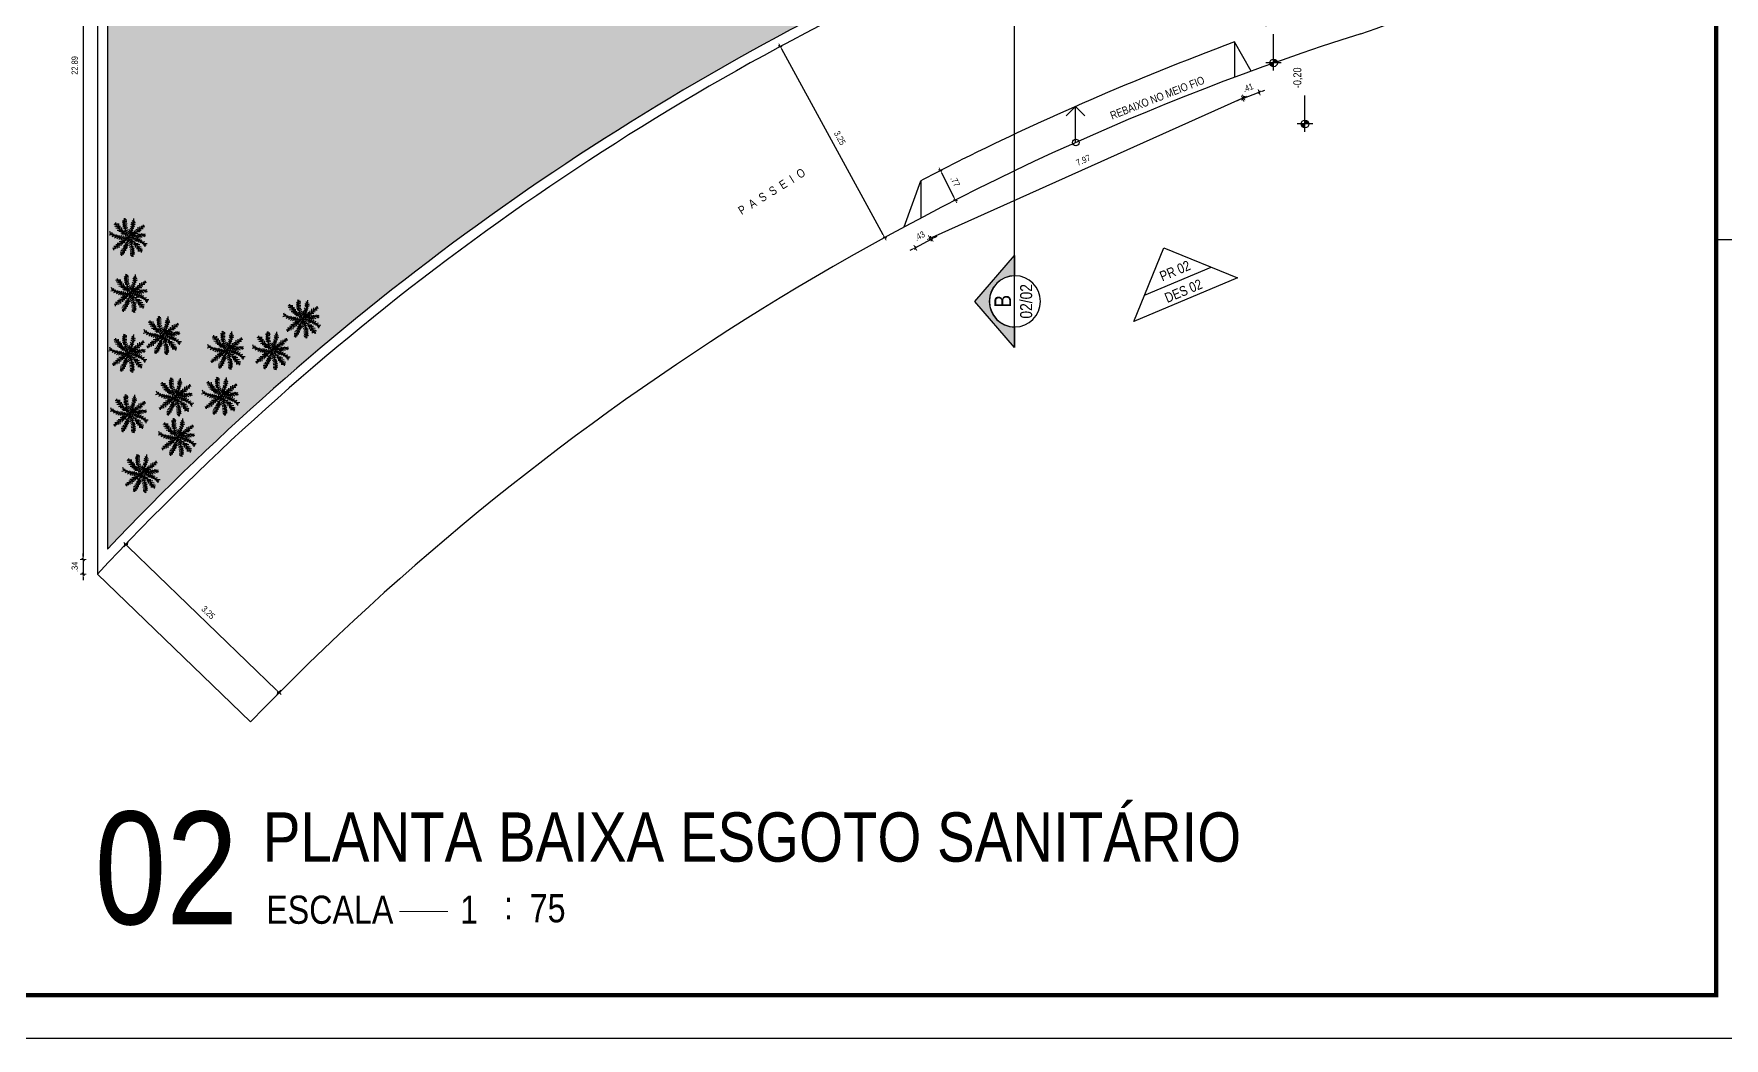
# Model space of a CAD drawing. Header units: millimetres. Extents: x 1904 to 2142, y -1319 to -1235.
# Drawn here: x 2042.48 to 2081.66, y -1319.02 to -1295.75 of the extents above; entities that cross this region are included whole.
import ezdxf
from ezdxf.enums import TextEntityAlignment as Align

# ---------------------------------------------------------------- set-up
doc = ezdxf.new("R2010")
doc.units = ezdxf.units.MM
doc.header["$LTSCALE"] = 30
doc.linetypes.add('CENTER', pattern=[2, 1.25, -0.25, 0.25, -0.25])
doc.linetypes.add('CONTINU', pattern=[0])
doc.layers.get('0').update_dxf_attribs({"linetype": 'CONTINUOUS'})
doc.layers.get('Defpoints').update_dxf_attribs({"linetype": 'CONTINUOUS'})
for name, color, linetype in [('arquitetura', 8, 'CONTINUOUS'), ('E-txt-g', 3, 'CONTINUOUS'), ('E-TXT-Y', 2, 'CONTINUOUS'), ('HIDROSSANITÁRIO', 8, 'CONTINUOUS'), ("LINHA - PROJETU'S", 1, 'CONTINUOUS'), ("PRANCHA - PROJETU'S", 7, 'CONTINUOUS'), ('VE', 118, 'CONTINUOUS')]:
    doc.layers.add(name, color=color, linetype=linetype)
for name, color, linetype, lineweight in [('E-Pen-C', 4, 'CONTINUOUS', 15), ('E-Pen-G', 3, 'CONTINUOUS', 30), ('E-Txt-W', 7, 'CONTINUOUS', 20)]:
    doc.layers.add(name, color=color, linetype=linetype, lineweight=lineweight)
doc.styles.add('ESC 1.100', font='ARIALN.TTF', dxfattribs={"height": 0.2})
doc.styles.add('F2', font='ARIALN.TTF')
doc.styles.add('REG60', font='romans.shx', dxfattribs={"width": 0.8, "height": 0.15})
doc.styles.add('REG80', font='romans.shx', dxfattribs={"width": 0.8, "height": 0.18})
doc.styles.add('SWIS 721 CN BT', font='swissc.ttf')
doc.dimstyles.new('DIMENSION-1', dxfattribs={"dimtxt": 0.145, "dimasz": 0.07, "dimexe": 1, "dimexo": 0, "dimgap": 0.12, "dimtad": 1, "dimzin": 7, "dimdsep": 46, "dimtxsty": 'F2', "dimblk1": 'TRACO', "dimblk2": 'TRACO', "dimsah": 1, "dimcen": 1, "dimse1": 1, "dimse2": 1, "dimclrd": 4, "dimclre": 256, "dimclrt": 4, "dimadec": 8, "dimazin": 0, "dimtfac": 1, "dimtix": 1, "dimtmove": 2, "dimatfit": 3, "dimldrblk": 'TRACO', "dimfxl": 1, "dimtolj": 1, "dimtzin": 0, "dimarcsym": 0})

# ---------------------------------------------------------------- blocks, each defined once
blk = doc.blocks.new('ADFSGASDFG')
at = {"layer": "PRANCHA - PROJETU'S", "color": 1}
blk.add_line((360.678, 47.946), (360.678, 107.346), dxfattribs=at)
at = {"layer": "PRANCHA - PROJETU'S", "color": 4, "const_width": 0.1}
blk.add_lwpolyline([(279.078, 106.346), (359.678, 106.346), (359.678, 48.946), (279.078, 48.946)], close=True, dxfattribs=at)
blk = doc.blocks.new('TRACO')
at = {"layer": 'E-Pen-C'}
for p, q in [((-1, 0), (1, 0)), ((0, 1), (0, -1))]:
    blk.add_line(p, q, dxfattribs=at)
at = {"layer": 'E-Pen-G'}
blk.add_line((-0.42, -0.42), (0.42, 0.42), dxfattribs=at)
blk = doc.blocks.new('*D145')
at = {"layer": 'arquitetura', "color": 4, "linetype": 'Continuous', "lineweight": -2}
blk.add_line((2043.626, -1285.109), (2043.626, -1307.862), dxfattribs=at)
at = {"layer": 'Defpoints', "color": 0, "linetype": 'Continuous'}
for p in [(2046.258, -1285.039), (2043.626, -1307.932), (2043.958, -1307.932)]:
    blk.add_point(p, dxfattribs=at)
at = {"layer": 'arquitetura', "color": 4, "linetype": 'Continuous', "lineweight": -2, "xscale": 0.07, "yscale": 0.07, "zscale": 0.07}
for p, rotation in [((2043.626, -1285.039), 90), ((2043.626, -1307.932), 270)]:
    blk.add_blockref('TRACO', p, dxfattribs=dict(at, rotation=rotation))
at = {"layer": 'arquitetura', "color": 4, "linetype": 'Continuous', "insert": (2043.432, -1296.486), "char_height": 0.145, "attachment_point": 5, "rotation": 90, "style": 'F2'}
blk.add_mtext('\\A1;22.89', dxfattribs=at)
blk = doc.blocks.new('*D146')
at = {"layer": 'arquitetura', "color": 4, "linetype": 'Continuous', "lineweight": -2}
for p, q in [((2043.626, -1307.862), (2043.626, -1307.792)), ((2043.626, -1307.932), (2043.626, -1308.269)), ((2043.626, -1308.339), (2043.626, -1308.409))]:
    blk.add_line(p, q, dxfattribs=at)
at = {"layer": 'Defpoints', "color": 0, "linetype": 'Continuous'}
for p in [(2043.958, -1307.932), (2043.626, -1308.269), (2043.958, -1308.269)]:
    blk.add_point(p, dxfattribs=at)
at = {"layer": 'arquitetura', "color": 4, "linetype": 'Continuous', "lineweight": -2, "xscale": 0.07, "yscale": 0.07, "zscale": 0.07}
for p, rotation in [((2043.626, -1307.932), 270), ((2043.626, -1308.269), 90)]:
    blk.add_blockref('TRACO', p, dxfattribs=dict(at, rotation=rotation))
at = {"layer": 'arquitetura', "color": 4, "linetype": 'Continuous', "insert": (2043.432, -1308.101), "char_height": 0.145, "attachment_point": 5, "rotation": 90, "style": 'F2'}
blk.add_mtext('\\A1;.34', dxfattribs=at)
blk = doc.blocks.new('*D166')
at = {"layer": 'arquitetura', "color": 4, "linetype": 'Continuous', "lineweight": -2}
blk.add_line((2044.669, -1307.635), (2048.111, -1310.961), dxfattribs=at)
at = {"layer": 'Defpoints', "color": 0, "linetype": 'Continuous'}
for p in [(2043.958, -1308.269), (2048.162, -1311.01), (2047.502, -1311.693)]:
    blk.add_point(p, dxfattribs=at)
at = {"layer": 'arquitetura', "color": 4, "linetype": 'Continuous', "lineweight": -2, "xscale": 0.07, "yscale": 0.07, "zscale": 0.07}
for p, rotation in [((2044.618, -1307.586), 135.983889733353), ((2048.162, -1311.01), 315.9838897333531)]:
    blk.add_blockref('TRACO', p, dxfattribs=dict(at, rotation=rotation))
at = {"layer": 'arquitetura', "color": 4, "linetype": 'Continuous', "insert": (2046.525, -1309.158), "char_height": 0.145, "attachment_point": 5, "rotation": 315.9839, "style": 'F2'}
blk.add_mtext('\\A1;3.25', dxfattribs=at)
blk = doc.blocks.new('TXT-AMB75')
at = {"layer": 'E-txt-g', "style": 'REG80', "width": 0.8, "flags": 8}
blk.add_attdef('TXT', text='', height=0.2, dxfattribs=at).set_placement((0.005, 0.296), align=Align.CENTER)
at = {"layer": 'E-Txt-W', "style": 'REG60', "width": 0.8, "flags": 8}
blk.add_attdef('TXT', text='', height=0.15, dxfattribs=at).set_placement((0.005, 0.027), align=Align.CENTER)
blk = doc.blocks.new('CHAVE CORTE-100')
blk.add_hatch(color=8).paths.add_polyline_path([(-2.567, 0), (-2.86, 0), (-2.198, 0.571), (-1.536, 0), (-1.83, 0, 0.987177)])
at = {"color": 2}
blk.add_line((-1.83, 0), (-2.567, 0), dxfattribs=at)
blk.add_lwpolyline([(-1.83, 0.001), (-1.536, 0), (-2.198, 0.571), (-2.86, 0), (-2.567, 0, -0.985586)], format="xyb", close=True, dxfattribs=at)
blk.add_circle((-2.199, -0.005), 0.368, dxfattribs=at)
at = {"color": 2, "style": 'F2'}
for tag, height, p in [('A', 0.24, (-2.199, 0.171)), ('01-02', 0.2, (-2.199, -0.127))]:
    blk.add_attdef(tag, text='', height=height, dxfattribs=at).set_placement(p, align=Align.MIDDLE_CENTER)
blk = doc.blocks.new('*D186')
at = {"layer": 'arquitetura', "color": 4, "linetype": 'Continuous', "lineweight": -2}
blk.add_line((2063.808, -1299.541), (2063.525, -1298.982), dxfattribs=at)
at = {"layer": 'Defpoints', "color": 0, "linetype": 'Continuous'}
for p in [(2063.494, -1298.919), (2063.704, -1298.813), (2064.05, -1299.497)]:
    blk.add_point(p, dxfattribs=at)
at = {"layer": 'arquitetura', "color": 4, "linetype": 'Continuous', "lineweight": -2, "xscale": 0.07, "yscale": 0.07, "zscale": 0.07}
for p, rotation in [((2063.494, -1298.919), 116.7965140598832), ((2063.839, -1299.604), 296.7965140598832)]:
    blk.add_blockref('TRACO', p, dxfattribs=dict(at, rotation=rotation))
at = {"layer": 'arquitetura', "color": 4, "linetype": 'Continuous', "insert": (2063.838, -1299.175), "char_height": 0.145, "attachment_point": 5, "rotation": 296.7965, "style": 'F2'}
blk.add_mtext('\\A1;.77', dxfattribs=at)
blk = doc.blocks.new('*D187')
at = {"layer": 'arquitetura', "color": 4, "linetype": 'Continuous', "lineweight": -2}
for p, q in [((2062.911, -1300.71), (2063.294, -1300.505)), ((2063.356, -1300.473), (2063.418, -1300.44)), ((2062.849, -1300.743), (2062.787, -1300.776))]:
    blk.add_line(p, q, dxfattribs=at)
at = {"layer": 'Defpoints', "color": 0, "linetype": 'Continuous'}
for p in [(2063.036, -1300.021), (2062.653, -1300.226), (2063.294, -1300.505)]:
    blk.add_point(p, dxfattribs=at)
at = {"layer": 'arquitetura', "color": 4, "linetype": 'Continuous', "lineweight": -2, "xscale": 0.07, "yscale": 0.07, "zscale": 0.07}
for p, rotation in [((2063.294, -1300.505), 208.0572844757816), ((2062.911, -1300.71), 28.05728447578161)]:
    blk.add_blockref('TRACO', p, dxfattribs=dict(at, rotation=rotation))
at = {"layer": 'arquitetura', "color": 4, "linetype": 'Continuous', "insert": (2063.011, -1300.436), "char_height": 0.145, "attachment_point": 5, "rotation": 28.0573, "style": 'F2'}
blk.add_mtext('\\A1;.43', dxfattribs=at)
blk = doc.blocks.new('*D188')
at = {"layer": 'arquitetura', "color": 4, "linetype": 'Continuous', "lineweight": -2}
blk.add_line((2063.31, -1300.461), (2070.458, -1297.257), dxfattribs=at)
at = {"layer": 'Defpoints', "color": 0, "linetype": 'Continuous'}
for p in [(2070.311, -1296.759), (2070.521, -1297.228), (2063.036, -1300.021)]:
    blk.add_point(p, dxfattribs=at)
at = {"layer": 'arquitetura', "color": 4, "linetype": 'Continuous', "lineweight": -2, "xscale": 0.07, "yscale": 0.07, "zscale": 0.07}
for p, rotation in [((2070.521, -1297.228), 24.14846848886568), ((2063.246, -1300.49), 204.1484684888657)]:
    blk.add_blockref('TRACO', p, dxfattribs=dict(at, rotation=rotation))
at = {"layer": 'arquitetura', "color": 4, "linetype": 'Continuous', "insert": (2066.804, -1298.682), "char_height": 0.145, "attachment_point": 5, "rotation": 24.1485, "style": 'F2'}
blk.add_mtext('\\A1;7.97', dxfattribs=at)
blk = doc.blocks.new('*D189')
at = {"layer": 'arquitetura', "color": 4, "linetype": 'Continuous', "lineweight": -2}
for p, q in [((2070.432, -1297.277), (2070.366, -1297.302)), ((2070.497, -1297.252), (2070.88, -1297.108)), ((2070.946, -1297.083), (2071.011, -1297.059))]:
    blk.add_line(p, q, dxfattribs=at)
at = {"layer": 'Defpoints', "color": 0, "linetype": 'Continuous'}
for p in [(2070.311, -1296.759), (2070.695, -1296.615), (2070.88, -1297.108)]:
    blk.add_point(p, dxfattribs=at)
at = {"layer": 'arquitetura', "color": 4, "linetype": 'Continuous', "lineweight": -2, "xscale": 0.07, "yscale": 0.07, "zscale": 0.07}
for p, rotation in [((2070.497, -1297.252), 20.6316989557806), ((2070.88, -1297.108), 200.6316989557806)]:
    blk.add_blockref('TRACO', p, dxfattribs=dict(at, rotation=rotation))
at = {"layer": 'arquitetura', "color": 4, "linetype": 'Continuous', "insert": (2070.621, -1297), "char_height": 0.145, "attachment_point": 5, "rotation": 20.6317, "style": 'F2'}
blk.add_mtext('\\A1;.41', dxfattribs=at)
blk = doc.blocks.new('FLOR2')
at = {"layer": 'VE', "color": 8}
for p, q in [((-80, 253), (-102, 282)), ((-83, 267), (-72, 290)), ((-77, 238), (-65, 269)), ((52, 229), (26, 258)), ((54, 258), (41, 273)), ((51, 215), (80, 258)), ((53, 244), (74, 286)), ((-248, 123), (-283, 102)), ((-229, 122), (-259, 154)), ((-209, 119), (-251, 98)), ((-190, -16), (-242, 10)), ((-171, 110), (-217, 98)), ((-195, 116), (-211, 147)), ((-162, -11), (-204, 23)), ((-143, 101), (-184, 85)), ((-138, -6), (-174, 21)), ((-157, 106), (-168, 137)), ((-111, 87), (-161, 77)), ((-104, -3), (-140, 24)), ((-129, 95), (-135, 128)), ((-92, 76), (-133, 60)), ((-79, 0), (-115, 28)), ((-71, 63), (-110, 47)), ((-101, 81), (-107, 115)), ((-75, 224), (-102, 246)), ((-66, 186), (-93, 208)), ((-58, 153), (-91, 179)), ((-84, 72), (-80, 98)), ((-45, 110), (-83, 141)), ((-50, 47), (-83, 34)), ((-36, 82), (-75, 107)), ((-35, -8), (-70, 1)), ((-69, 200), (-48, 241)), ((-28, 27), (-69, 0)), ((-61, 166), (-31, 214)), ((-61, 56), (-57, 90)), ((-51, 128), (-27, 175)), ((-25, 50), (-48, 61)), ((-39, 91), (-20, 146)), ((-31, 67), (-12, 113)), ((-19, 33), (-9, 79)), ((-11, 15), (8, 51)), ((17, 74), (2, 113)), ((27, 103), (7, 147)), ((8, 14), (8, 51)), ((49, 200), (17, 234)), ((44, 167), (17, 210)), ((35, 128), (17, 176)), ((18, -12), (54, 12)), ((19, 20), (55, 12)), ((23, 90), (60, 113)), ((29, 26), (26, 68)), ((31, 113), (65, 137)), ((42, 157), (75, 195)), ((44, 35), (83, 29)), ((48, 191), (80, 229)), ((55, 42), (49, 84)), ((81, 61), (67, 100)), ((67, 51), (106, 45)), ((74, 13), (115, -7)), ((105, 81), (90, 117)), ((98, 75), (137, 72)), ((104, 16), (130, 47)), ((125, 101), (109, 124)), ((116, 91), (160, 89)), ((142, 118), (121, 144)), ((123, 19), (159, -8)), ((128, 20), (162, 65)), ((158, 136), (135, 160)), ((135, 110), (178, 110)), ((147, 23), (189, -11)), ((151, 128), (196, 131)), ((174, 158), (153, 176)), ((188, 178), (161, 191)), ((162, 26), (196, 73)), ((166, 147), (213, 152)), ((197, 193), (175, 202)), ((175, 29), (226, 2)), ((180, 166), (207, 166)), ((190, 32), (234, 86)), ((193, 186), (219, 189)), ((209, 38), (259, 20)), ((228, 43), (249, 73)), ((234, 50), (270, 39)), ((256, 53), (276, 71)), ((-261, -36), (-297, -24)), ((-272, -40), (-292, -59)), ((-224, -25), (-274, -7)), ((-244, -31), (-265, -60)), ((-205, -20), (-249, -73)), ((-208, -174), (-234, -177)), ((-181, -135), (-229, -140)), ((-195, -154), (-223, -154)), ((-212, -181), (-190, -190)), ((-177, -14), (-211, -60)), ((-166, -116), (-211, -119)), ((-203, -166), (-176, -179)), ((-150, -98), (-193, -98)), ((-190, -146), (-168, -164)), ((-143, -7), (-178, -52)), ((-131, -79), (-176, -77)), ((-173, -124), (-150, -147)), ((-157, -105), (-137, -132)), ((-113, -62), (-153, -60)), ((-119, -4), (-145, -35)), ((-141, -88), (-124, -111)), ((-82, -38), (-121, -33)), ((-120, -69), (-105, -105)), ((-90, -3), (-117, -34)), ((-84, -217), (-113, -232)), ((-71, -194), (-111, -203)), ((-59, -22), (-98, -16)), ((-59, -171), (-98, -175)), ((-96, -49), (-82, -88)), ((-90, -226), (-81, -245)), ((-45, -138), (-81, -148)), ((-76, -202), (-60, -237)), ((-70, -29), (-64, -72)), ((-37, -114), (-69, -119)), ((-29, -85), (-68, -96)), ((-63, -179), (-44, -219)), ((-24, -57), (-62, -72)), ((-50, -150), (-41, -185)), ((-44, -15), (-41, -57)), ((-40, -122), (-28, -153)), ((-31, -100), (-17, -124)), ((-25, -70), (-13, -100)), ((-17, -15), (-5, -46)), ((5, -32), (-13, -79)), ((16, -54), (-3, -100)), ((24, -79), (5, -134)), ((10, -38), (32, -49)), ((36, -116), (12, -162)), ((46, -154), (15, -201)), ((21, -70), (60, -95)), ((30, -98), (67, -128)), ((33, -20), (32, -58)), ((54, -187), (32, -229)), ((42, -26), (71, -6)), ((42, -141), (76, -167)), ((62, -226), (49, -257)), ((51, -63), (59, -95)), ((51, -174), (78, -196)), ((54, -32), (57, -66)), ((59, -212), (86, -234)), ((64, -74), (111, -79)), ((65, -241), (86, -270)), ((66, -37), (101, -13)), ((75, -83), (82, -127)), ((80, -42), (82, -69)), ((87, -94), (128, -99)), ((89, -45), (126, -21)), ((102, -109), (98, -145)), ((99, -49), (112, -81)), ((109, -52), (156, -33)), ((109, -116), (150, -121)), ((121, -130), (119, -163)), ((129, -57), (142, -88)), ((131, -143), (171, -149)), ((138, -151), (135, -176)), ((144, -60), (181, -36)), ((146, -162), (178, -167)), ((159, -62), (176, -90)), ((173, -63), (216, -42)), ((198, -64), (220, -91)), ((213, -64), (249, -35)), ((232, -63), (268, -88)), ((240, -55), (269, -28)), ((67, -254), (56, -278))]:
    blk.add_line(p, q, dxfattribs=at)
for centre, radius, start, end in [((1088, 462), 1187, 188.516, 202.6061), ((-486, 269), 540, 336.1944, 2.2987), ((-27, -730), 732, 93.4205, 111.3892), ((-266, -219), 343, 41.079, 90.2435), ((196, -423), 475, 115.4351, 150.987), ((-482, 28), 467, 321.3423, 356.988), ((-212, 435), 475, 295.4351, 330.987), ((201, 279), 343, 232.5988, 281.7634), ((-1103, -450), 1187, 8.516, 22.6061), ((-112, 350), 262, 304.4561, 313.2891), ((11, 743), 732, 273.4205, 291.3892), ((-241, -435), 473, 32.1218, 54.7349)]:
    blk.add_arc(centre, radius, start, end, dxfattribs=at)
blk = doc.blocks.new('NV')
at = {"color": 7, "linetype": 'ByBlock', "ltscale": 0.5}
for p, q in [((-2.379, 0), (-1.464, 0)), ((-2.184, -0.194), (-2.184, 0.194))]:
    blk.add_line(p, q, dxfattribs=at)
at = {"color": 7, "ltscale": 2.5}
blk.add_circle((-2.184, 0), 0.0972, dxfattribs=at)
at = {"color": 7}
for points in [[(-2.184, 0), (-2.253, 0.069), (-2.282, 0), (-2.274, 0.037)], [(-2.184, 0), (-2.184, 0.097), (-2.253, 0.069), (-2.222, 0.09)], [(-2.184, 0), (-2.087, 0), (-2.116, -0.069), (-2.095, -0.037)], [(-2.184, 0), (-2.116, -0.069), (-2.184, -0.097), (-2.147, -0.09)]]:
    blk.add_solid(points, dxfattribs=at)
at = {"layer": 'E-Txt-W', "ltscale": 2.5, "style": 'REG60', "width": 0.8}
blk.add_attdef('COTAPISO', (-2.053, 0.048), '', height=0.15, dxfattribs=at)
blk = doc.blocks.new('*D190')
at = {"layer": 'arquitetura', "color": 4, "linetype": 'Continuous', "lineweight": -2}
blk.add_line((2062.169, -1300.41), (2059.817, -1296.108), dxfattribs=at)
at = {"layer": 'Defpoints', "color": 0, "linetype": 'Continuous'}
for p in [(2059.783, -1296.046), (2059.481, -1296.212), (2061.901, -1300.637)]:
    blk.add_point(p, dxfattribs=at)
at = {"layer": 'arquitetura', "color": 4, "linetype": 'Continuous', "lineweight": -2, "xscale": 0.07, "yscale": 0.07, "zscale": 0.07}
for p, rotation in [((2059.783, -1296.046), 118.6693573513577), ((2062.203, -1300.471), 298.6693573513577)]:
    blk.add_blockref('TRACO', p, dxfattribs=dict(at, rotation=rotation))
at = {"layer": 'arquitetura', "color": 4, "linetype": 'Continuous', "insert": (2061.163, -1298.166), "char_height": 0.145, "attachment_point": 5, "rotation": 298.6694, "style": 'F2'}
blk.add_mtext('\\A1;3.25', dxfattribs=at)
blk = doc.blocks.new('IND_DES')
at = {"layer": 'E-Txt-W', "color": 7}
blk.add_line((0.0269, -0.2428), (0.1984, -0.2428), dxfattribs=at)
at = {"layer": 'E-txt-g', "color": 7, "style": 'F2'}
for s, p in [('ESCALA', (-0.4463, -0.2864)), ('1', (0.2426, -0.2864)), (':', (0.3988, -0.2706))]:
    blk.add_text(s, height=0.1, dxfattribs=at).set_placement(p)
blk.add_attdef('ESCALA', (0.4897, -0.2812), '', height=0.1, dxfattribs=at)
at = {"layer": 'E-Txt-W', "color": 6, "style": 'F2'}
blk.add_attdef('00', text='', height=0.4, dxfattribs=at).set_placement((-0.7083, -0.2881), align=Align.CENTER)
at = {"layer": 'E-TXT-Y', "color": 7, "style": 'F2'}
for tag, p in [('PROJETO', (-0.4563, 0.1829)), ('DESENHO', (-0.4582, -0.0658))]:
    blk.add_attdef(tag, p, '', height=0.175, dxfattribs=at)

msp = doc.modelspace()

# ---------------------------------------------------------------- hatches: boundary and pattern name
at = {"layer": 'arquitetura'}
h = msp.add_hatch(dxfattribs=at)
h.set_pattern_fill('GRASS', color=256, scale=0.30666, angle=90, style=0)
h.set_pattern_definition([(180, (2221.7373, -3227.55095), (-0.216841365, -0.216841365), [0.05749875, -0.37618398]), (135, (2221.7373, -3227.55095), (-0.216841366, -0.216841366), [0.05749875, -0.24916125]), (225, (2221.7373, -3227.55095), (0.216841366, -0.216841366), [0.05749875, -0.24916125])])
h.paths.add_polyline_path([(2044.188, -1307.689), (2044.188, -1285.959), (2045.338, -1285.959), (2062.466, -1285.959), (2062.566, -1285.959), (2062.568, -1294.38), (2061.211, -1295.044), (2059.412, -1295.987), (2056.955, -1297.403), (2054.5, -1298.973), (2052.326, -1300.505), (2050.364, -1302.013), (2048.358, -1303.691), (2047.017, -1304.897), (2045.598, -1306.252), (2044.831, -1307.022)])
h.paths.add_polyline_path([(2052.56, -1293.192), (2052.481, -1293.192), (2052.487, -1293.223), (2052.504, -1293.249)], flags=24)
h.paths.add_polyline_path([(2052.56, -1293.192), (2052.504, -1293.249), (2052.53, -1293.266), (2052.56, -1293.272)], flags=24)
h.paths.add_polyline_path([(2052.56, -1293.192), (2052.56, -1293.113), (2052.591, -1293.119), (2052.616, -1293.136)], flags=24)
h.paths.add_polyline_path([(2052.56, -1293.192), (2052.616, -1293.136), (2052.634, -1293.162), (2052.64, -1293.192)], flags=24)
edge = h.paths.add_edge_path(flags=16)
edge.add_line((2052.719, -1293.192), (2052.401, -1293.192))
edge = h.paths.add_edge_path(flags=16)
edge.add_arc((2052.56, -1293.192), 0.0795, 90, 450)
edge = h.paths.add_edge_path(flags=16)
edge.add_line((2052.56, -1293.351), (2052.56, -1292.604))
h.paths.add_polyline_path([(2052.573, -1293.105), (2052.573, -1292.585), (2052.242, -1292.585), (2052.242, -1293.105)], flags=24)
h.paths.add_polyline_path([(2051.984, -1293.674), (2051.984, -1292.203), (2051.607, -1292.203), (2051.607, -1293.674)], flags=24)
h.paths.add_polyline_path([(2052.298, -1293.512), (2052.298, -1292.247), (2051.966, -1292.247), (2051.966, -1293.512)], flags=24)
h.paths.add_polyline_path([(2045.002, -1286.502), (2044.537, -1286.502), (2044.537, -1286.965), (2045.002, -1286.965)], flags=24)
h.paths.add_polyline_path([(2045.419, -1287.337), (2044.812, -1287.337), (2044.812, -1287.8), (2045.419, -1287.8)], flags=24)
h.paths.add_polyline_path([(2046.612, -1287.337), (2046.147, -1287.337), (2046.147, -1287.8), (2046.612, -1287.8)], flags=24)
h.paths.add_polyline_path([(2054.334, -1286.499), (2053.585, -1286.499), (2053.585, -1286.962), (2054.334, -1286.962)], flags=24)
h.paths.add_polyline_path([(2059.127, -1287.337), (2058.378, -1287.337), (2058.378, -1287.8), (2059.127, -1287.8)], flags=24)
h.paths.add_polyline_path([(2061.871, -1290.472), (2061.871, -1289.865), (2061.408, -1289.865), (2061.408, -1290.472)], flags=24)
h.paths.add_polyline_path([(2053.179, -1294.301), (2053.179, -1291.258), (2052.882, -1291.258), (2052.882, -1294.301)], flags=24)

# ---------------------------------------------------------------- linework, layer by layer
at = {"layer": 'arquitetura', "linetype": 'Continuous'}
msp.add_line((2043.958, -1242.262), (2043.958, -1308.269), dxfattribs=at)
at = {"layer": 'arquitetura'}
for p, q in [((2044.188, -1250.159), (2044.188, -1307.689)), ((2070.311, -1295.94), (2070.311, -1296.759)), ((2070.695, -1296.615), (2070.311, -1295.94)), ((2066.623, -1297.435), (2066.407, -1297.651)), ((2066.623, -1297.435), (2066.84, -1297.651)), ((2062.653, -1300.226), (2063.036, -1299.156)), ((2063.036, -1299.156), (2063.036, -1300.021)), ((2068.224, -1301.807), (2069.769, -1301.158)), ((2043.958, -1308.269), (2047.502, -1311.693))]:
    msp.add_line(p, q, dxfattribs=at)
at = {"layer": 'arquitetura', "linetype": 'CENTER'}
msp.add_line((2065.211, -1303.018), (2065.211, -1282.92), dxfattribs=at)
at = {"layer": 'arquitetura', "linetype": 'CONTINU'}
msp.add_line((2066.623, -1298.271, -0.393), (2066.623, -1297.435), dxfattribs=at)
at = {"layer": 'arquitetura'}
msp.add_lwpolyline([(2070.38, -1301.407), (2067.974, -1302.418), (2068.672, -1300.71), (2070.38, -1301.407)], dxfattribs=at)
msp.add_circle((2066.628, -1298.269), 0.0765, dxfattribs=at)
for centre, radius, start, end in [((2070.455, -1286.983), 9.2, 287.5702, 360), ((2089.071, -1350.327), 61.677, 115.36196, 137.00675), ((2089.071, -1350.327), 61.907, 115.3479, 136.46898)]:
    msp.add_arc(centre, radius, start, end, dxfattribs=at)
msp.add_ellipse((2091.845, -1354.555), major_axis=(0, -61.678), ratio=0.99981, start_param=3.448195, end_param=3.944068, dxfattribs=at)
msp.add_open_spline([(2070.311, -1295.94), (2067.907, -1296.842), (2065.925, -1297.705), (2063.672, -1298.828), (2063.353, -1298.99), (2063.036, -1299.156)], degree=3, knots=[3.5002768, 3.5002768, 3.5002768, 3.5002768, 3.6040081, 3.6040081, 3.6212061, 3.6212061, 3.6212061, 3.6212061], dxfattribs=at)
at = {"layer": "LINHA - PROJETU'S", "color": 1, "const_width": 0.03}
msp.add_lwpolyline([(2082.468, -1300.519), (2081.468, -1300.519)], dxfattribs=at)
at = {"layer": "PRANCHA - PROJETU'S", "color": 1}
msp.add_lwpolyline([(2059.218, -1318.019), (2081.468, -1318.019), (2081.468, -1300.519)], dxfattribs=at)

# ---------------------------------------------------------------- block references
at = {"layer": 'arquitetura'}
ref = msp.add_blockref('NV', (2071.213, -1294.418), dxfattribs=dict(at, xscale=0.91998, yscale=0.91998, zscale=0.91998, rotation=89.99999999999999))
ref.add_attrib('COTAPISO', '+0,05', (2071.128, -1295.599), dxfattribs={"layer": 'E-Txt-W', "color": 4, "ltscale": 2.5, "height": 0.184, "rotation": 90, "style": 'F2'})
ref = msp.add_blockref('NV', (2071.941, -1295.832), dxfattribs=dict(at, xscale=0.91998, yscale=0.91998, zscale=0.91998, rotation=89.99999999999999))
ref.add_attrib('COTAPISO', '-0,20', (2071.855, -1297.013), dxfattribs={"layer": 'E-Txt-W', "color": 4, "ltscale": 2.5, "height": 0.184, "rotation": 90, "style": 'F2'})
ref = msp.add_blockref('TXT-AMB75', (2059.847, -1299.729), dxfattribs=dict(at, xscale=1.117775699999999, yscale=1.1177757, zscale=1.1177757, rotation=31.90138677969209))
ref.add_attrib('TXT', 'P  A  S  S  E  I  O', dxfattribs={"layer": 'E-txt-g', "color": 2, "height": 0.19933, "rotation": 31.9014, "style": 'F2'}).set_placement((2059.636, -1299.489), align=Align.CENTER)
at = {"layer": 'arquitetura', "ltscale": 0.35, "extrusion": (0, 0, -1), "xscale": 0.001557588690245414, "yscale": 0.001557588690245414, "zscale": -0.001557588690245414, "rotation": 216.8674586725334}
for p in [(-2044.694, -1300.471), (-2044.733, -1301.766), (-2048.722, -1302.359), (-2045.488, -1302.742), (-2046.967, -1303.084), (-2044.69, -1303.153), (-2048.009, -1303.095), (-2045.773, -1304.166), (-2046.84, -1304.149), (-2044.719, -1304.554), (-2045.83, -1305.103), (-2044.993, -1305.94)]:
    msp.add_blockref('FLOR2', p, dxfattribs=at)
at = {"layer": 'arquitetura'}
ref = msp.add_blockref('CHAVE CORTE-100', (2065.211, -1305.491), dxfattribs=dict(at, xscale=-1.609886680744798, yscale=1.609886680744798, zscale=1.609886680744798, rotation=90))
ref.add_attrib('00', '02/02', dxfattribs={"layer": '0', "height": 0.279, "rotation": 90, "style": 'SWIS 721 CN BT'}).set_placement((2065.479, -1301.95), align=Align.MIDDLE_CENTER)
ref.add_attrib('A', 'B', dxfattribs={"layer": '0', "height": 0.386, "rotation": 90, "style": 'SWIS 721 CN BT'}).set_placement((2064.936, -1301.947), align=Align.MIDDLE_CENTER)
at = {"layer": 'HIDROSSANITÁRIO'}
ref = msp.add_blockref('IND_DES', (2050.78, -1314.501), dxfattribs=dict(at, xscale=6.523002185061505, yscale=6.523002185061505, zscale=6.523002185061505))
ref.add_attrib('00', '02', dxfattribs={"layer": 'E-Txt-W', "height": 2.6092, "style": 'F2'}).set_placement((2045.555, -1316.38), align=Align.CENTER)
ref.add_attrib('DESENHO', 'PLANTA BAIXA ESGOTO SANITÁRIO', (2047.791, -1314.93), dxfattribs={"layer": 'E-TXT-Y', "color": 2, "height": 1.14153, "style": 'F2'})
ref.add_attrib('ESCALA', '75', (2053.975, -1316.335), dxfattribs={"layer": 'E-txt-g', "color": 7, "height": 0.6523, "style": 'F2'})
at = {"layer": "PRANCHA - PROJETU'S", "color": 1, "rotation": 270}
msp.add_blockref('ADFSGASDFG', (1975.122, -958.341), dxfattribs=at)

# ---------------------------------------------------------------- texts
at = {"layer": 'arquitetura', "style": 'F2'}
msp.add_text('REBAIXO NO MEIO FIO', height=0.184, rotation=21.3646, dxfattribs=at).set_placement((2067.472, -1297.742))
at = {"layer": 'arquitetura', "char_height": 0.23, "attachment_point": 5, "rotation": 22.7982, "style": 'ESC 1.100'}
for s, insert, width in [('PR 02', (2068.929, -1301.244), 1.0398), ('DES 02', (2069.125, -1301.71), 2.21759)]:
    msp.add_mtext(s, dxfattribs=dict(at, insert=insert, width=width))

# ---------------------------------------------------------------- dimensions: what is measured, and where the dimension line sits
at = {"layer": 'arquitetura', "linetype": 'Continuous'}
for base, p1, p2, picture, middle in [((2043.626, -1307.932), (2046.258, -1285.039), (2043.958, -1307.932), '*D145', (2043.432, -1296.486)), ((2043.626, -1308.269), (2043.958, -1307.932), (2043.958, -1308.269), '*D146', (2043.432, -1308.101))]:
    dim = msp.add_linear_dim(base=base, p1=p1, p2=p2, angle=90, dimstyle='DIMENSION-1', override={"dimadec": 0, "dimfxl": 0.06}, dxfattribs=at)
    dim.commit()
    dim.dimension.update_dxf_attribs({"geometry": picture, "text_midpoint": middle})
for p1, p2, distance, override, picture, middle in [((2061.901, -1300.637), (2059.481, -1296.212), -0.344, {"dimadec": 0, "dimfxl": 0.15}, '*D190', (2061.163, -1298.166)), ((2043.958, -1308.269), (2047.502, -1311.693), 0.95, {"dimadec": 0, "dimfxl": 0.06}, '*D166', (2046.525, -1309.158))]:
    dim = msp.add_aligned_dim(p1=p1, p2=p2, distance=distance, text='3.25', dimstyle='DIMENSION-1', override=override, dxfattribs=at)
    dim.commit()
    dim.dimension.update_dxf_attribs({"geometry": picture, "text_midpoint": middle})
for p1, p2, distance, picture, middle in [((2063.036, -1300.021), (2070.311, -1296.759), -0.513, '*D188', (2066.804, -1298.682)), ((2070.311, -1296.759), (2070.695, -1296.615), -0.527, '*D189', (2070.621, -1297)), ((2064.05, -1299.497), (2063.704, -1298.813), 0.236, '*D186', (2063.838, -1299.175)), ((2062.653, -1300.226), (2063.036, -1300.021), -0.549, '*D187', (2063.011, -1300.436))]:
    dim = msp.add_aligned_dim(p1=p1, p2=p2, distance=distance, dimstyle='DIMENSION-1', override={"dimadec": 0, "dimfxl": 0.04}, dxfattribs=at)
    dim.commit()
    dim.dimension.update_dxf_attribs({"geometry": picture, "text_midpoint": middle})

doc.saveas('drawing.dxf')
